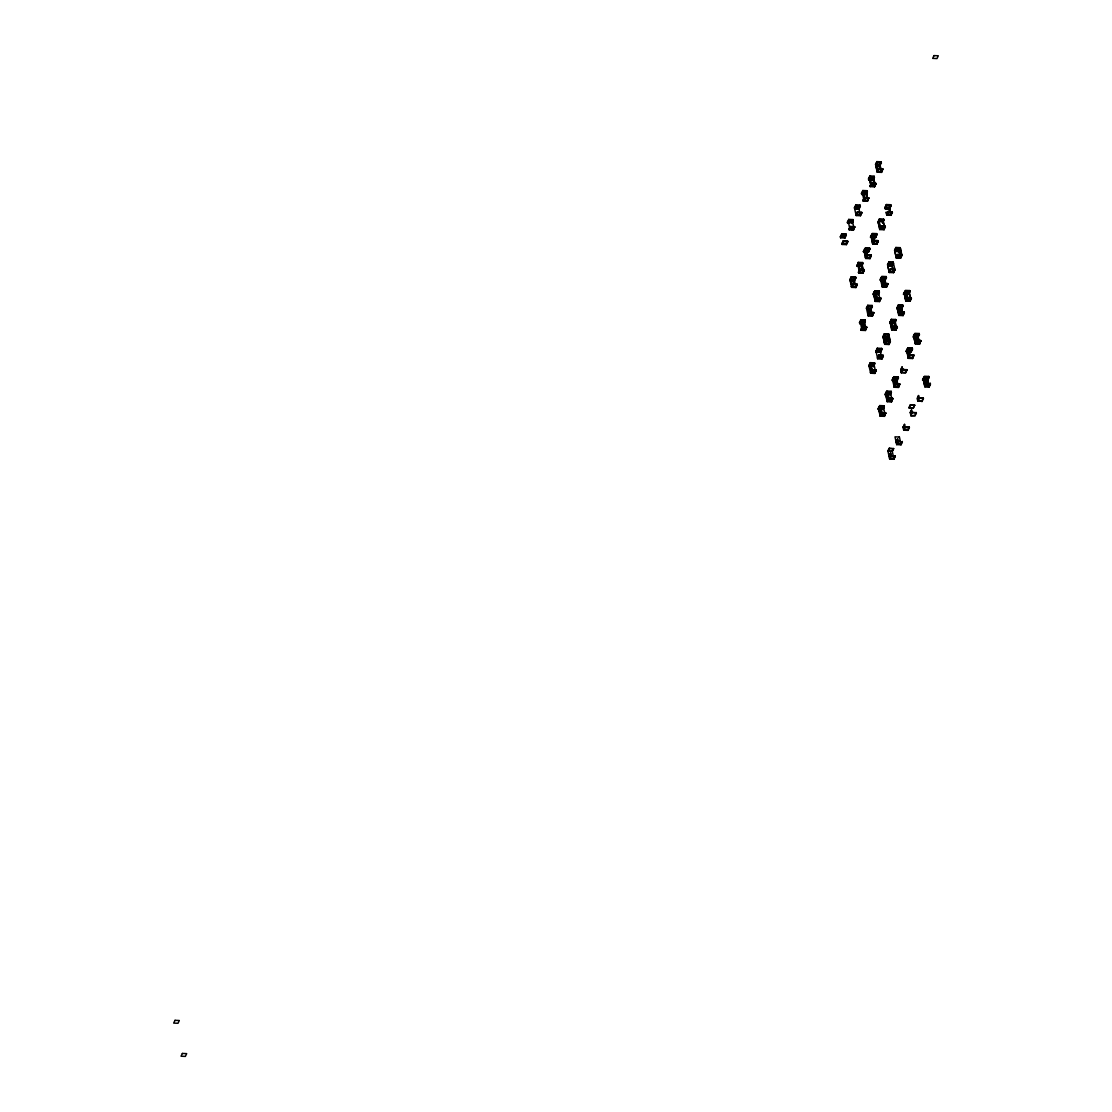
<?xml version="1.0" encoding="UTF-8"?>
<svg xmlns="http://www.w3.org/2000/svg" width="1112" height="1112" viewBox="0 0 1112 1112"><rect width="100%" height="100%" fill="white"/><g stroke="black" fill="none" stroke-linecap="round" stroke-linejoin="round"><path stroke-width="1.5" d="M840.38 236.647L841.728 233.881L846.037 234.062L846.301 235.285L841.965 234.98L840.644 237.871L840.38 236.647L844.689 236.828L846.037 234.062M847.413 222.205L848.762 219.425L853.071 219.606L853.335 220.829L848.998 220.523L847.678 223.415L847.413 222.205L852.64 222.275M861.661 212.17L860.313 214.991L856.004 214.755L857.352 211.989L861.828 212.948L860.479 215.728L856.17 215.533L854.447 207.749L855.795 204.983L860.104 205.164L860.368 206.373L856.059 206.193L855.795 204.983M861.48 193.293L862.829 190.527L867.138 190.708L867.402 191.931L863.065 191.625L861.744 194.517L861.48 193.293L866.707 193.377M868.514 178.851L869.862 176.071L874.171 176.252L873.087 180.241L868.778 180.061L868.514 178.851L872.823 179.032L874.171 176.252M882.761 168.815L881.413 171.637L877.09 171.401L878.452 168.635L882.761 168.871L881.58 172.374L877.271 172.179L875.547 164.395L876.895 161.629L881.204 161.81L880.12 165.799M854.711 208.973L856.031 206.067L860.341 206.262L859.02 209.153L854.683 208.847M875.811 165.618L876.895 161.629M870.432 179.463L873.087 179.435L874.157 184.689L875.019 184.717L873.726 178.921L869.417 178.74L870.71 184.536L871.572 184.578L870.765 184.411L869.487 178.615L873.796 178.796L875.074 184.592L874.213 184.55M863.829 193.933L864.969 199.048L863.829 193.933L866.415 194.044L867.277 197.88M853.071 219.606L851.834 222.873L847.525 222.692L848.873 219.912L853.182 220.093L851.834 222.873M860.479 215.728L858.756 207.93L860.104 205.164M867.138 190.708L866.053 194.697L861.717 194.391M881.079 170.136L879.856 164.576L881.204 161.81M865.9 193.975L867.249 191.195L862.94 191.014L861.591 193.78L866.484 193.905L867.555 199.145L866.762 193.252L862.453 193.071L863.676 198.992L865.025 198.909M872.934 179.518L874.282 176.738L869.973 176.558L868.611 179.338L873.087 179.435M841.937 243.709L843.285 240.887L847.608 241.123M854.641 226.667L850.319 226.445L848.97 229.267L853.446 230.17L854.628 226.626L853.293 229.447L848.97 229.267L853.279 229.392L853.446 230.17M863.037 200.355L864.385 197.533L868.694 197.769L867.513 201.272L863.204 201.091L863.037 200.313L867.346 200.535L868.694 197.714M870.071 185.912L871.419 183.091L875.728 183.271L875.895 184.05L874.546 186.816L870.237 186.635L870.071 185.857L874.379 186.093L875.728 183.271L871.419 183.132M840.616 237.746L844.953 238.051L846.288 235.16M851.987 223.595L853.307 220.704M866.053 194.697L867.374 191.806M879.842 166.452L877.257 166.355L878.452 171.331L877.159 171.276L875.881 165.479M842.104 244.445L841.937 243.667L846.26 243.889L847.594 241.068L847.761 241.846L846.413 244.626L842.104 244.445L843.285 240.887M849.137 229.989L850.319 226.445M856.17 215.533L857.352 211.989M863.204 201.091L864.385 197.533M870.237 186.635L871.586 183.869L875.895 184.05M877.271 172.179L878.452 168.635M880.982 171.568L880.19 165.66L875.783 165.493M869.862 249.185L868.541 252.076L863.329 251.673L864.663 248.838L866.109 248.963M857.116 284.005L855.767 286.826L851.458 286.646L852.793 283.824L857.282 284.783L855.934 287.549L851.625 287.369L849.902 279.585L851.25 276.805L855.559 276.985L855.823 278.209L851.486 277.903L850.166 280.794L854.475 280.975L855.795 278.083M857.171 266.227L861.508 266.532L862.829 263.627L858.52 263.447L857.199 266.352L858.283 262.362L862.592 262.543L862.856 263.752L858.547 263.572L858.283 262.362M864.066 251.159L865.414 248.393L869.723 248.574L868.375 251.34L864.066 251.159L865.317 247.906L869.626 248.087L869.89 249.31L865.581 249.116L867.388 254.94L865.692 258.47L870.001 258.651L871.169 255.093L866.818 254.912L865.539 257.803L869.89 258.165L871.238 255.385L866.929 255.204M871.099 236.717L872.447 233.937L876.756 234.118L875.408 236.898L871.099 236.717L872.336 233.45L876.659 233.631L876.923 234.854L872.572 234.743M879.133 221.677L878.299 222.998L879.62 220.093L883.957 220.398L883.679 219.189L879.37 219.008L878.021 221.774L879.759 229.558L884.068 229.739L885.235 226.195L880.926 226.014L879.592 228.836L883.901 229.016L885.235 226.195M885.486 209.223L888.988 209.237L885.486 209.223L885.055 207.319L886.403 204.552L890.712 204.733L890.99 205.956L889.642 208.722L885.333 208.542L886.403 204.552M878.132 222.261L879.481 219.495L883.79 219.676L882.442 222.442M864.232 251.896L865.998 248.421L867.499 255.232M864.58 251.771L865.831 249.199L867.11 254.926L865.581 257.984M871.586 237.384L872.864 234.757L874.129 240.47L872.614 243.528L876.923 243.709L878.271 240.943L873.962 240.762M864.802 251.924L866.095 248.893M871.836 237.468L873.128 234.437M851.236 281.392C855.976 294.763 846.774 278.209 853.821 281.489L854.336 284.185M855.114 283.88L854.211 279.765L855.559 276.985M862.286 269.688L861.244 265.309L862.592 262.543M868.541 252.076L869.626 248.087M874.532 240.776L873.031 233.965L871.266 237.44L875.575 237.62L876.659 233.631M883.679 219.189L882.581 223.053L883.929 220.273M890.281 211.614L889.364 207.499L890.712 204.733M861.341 265.796L862.69 263.03L858.381 262.849L857.032 265.615L861.508 265.726L862.356 269.549M853.821 281.489L851.18 281.517M858.492 272.19L859.826 269.368L864.149 269.59M873.879 240.4L872.572 243.347L876.868 243.472L878.202 240.651L873.851 240.47M892.269 211.739L890.934 214.56L886.625 214.38L887.96 211.558L892.283 211.794L891.101 215.297L886.792 215.116L886.194 212.017L886.681 214.199M875.575 237.62L876.895 234.729L871.697 234.382L870.362 237.231L875.547 237.509M851.625 287.369L852.793 283.824M858.659 272.913L860.007 270.146L864.316 270.327L864.135 269.549L862.801 272.37L858.478 272.134L858.659 272.913L862.968 273.093L864.316 270.327M873.921 240.581L878.216 240.692L877.034 244.195L872.725 244.014L874.463 240.414M879.759 229.558L880.926 226.014M886.792 215.116L887.96 211.558M859.993 270.855L858.923 265.615L859.993 270.855L859.131 270.814L857.908 264.892M867.457 255.051L866.151 257.998L864.649 251.187M874.491 240.595L873.184 243.556L871.669 236.731M862.592 272.315L863.232 270.994M870.001 258.651L871.169 255.093M874.824 290.83L873.587 294.096L874.824 290.83L879.133 291.01L878.063 295L879.383 292.108L874.185 291.761L872.823 294.527L874.282 294.666M860.757 319.728L861.035 320.951L865.344 321.132L861.008 320.826L859.687 323.717L860.757 319.728L865.067 319.922L865.344 321.132L863.996 323.912L859.659 323.606M872.322 315.294L873.657 312.472L872.475 316.03L868.166 315.85L866.443 308.052L867.791 305.286L872.1 305.466L872.378 306.676L868.041 306.384L866.721 309.275M880.621 279.64L881.969 276.86L886.278 277.055L884.93 279.821L880.621 279.64L881.858 276.374L886.167 276.568L886.445 277.778L882.094 277.666M887.543 264.698L888.891 261.932L893.2 262.112L894.924 269.896L893.575 272.676L889.266 272.496L887.543 264.698L891.852 264.878L893.2 262.112M894.576 250.256L895.924 247.476L900.233 247.656L901.957 255.454L900.609 258.22L896.3 258.04L894.576 250.256L898.885 250.436L900.233 247.656M874.06 294.763L875.352 292.136L876.617 297.849L875.102 300.907L879.411 301.088L880.76 298.322L876.451 298.127M881.135 280.238L882.386 277.68L883.651 283.407L882.136 286.451L886.445 286.632L887.793 283.866L883.484 283.685M875.019 300.546L874.352 294.777L875.617 291.817M881.357 280.391L882.65 277.375M868.375 312.917L867.791 309.859L868.375 312.917L873.837 313.25M864.566 326.15L862.05 325.913L861.341 323.119L861.981 326.038L864.566 326.15L863.718 322.688L865.067 319.922M872.044 313.667L870.752 308.232L872.1 305.466M886.111 284.769L884.818 279.334L886.167 276.568M877.896 294.277L879.244 291.497L874.936 291.316M860.98 329.569L862.314 326.747L866.637 326.97L865.456 330.472L861.133 330.292L860.966 329.513L865.289 329.75L866.623 326.928M868.013 315.113L869.348 312.291L873.671 312.528M870.376 309.97L870.96 313.014L870.376 309.97L867.721 309.984M882.094 286.27L883.401 283.324L882.233 286.938L886.542 287.118L887.89 284.352L887.723 283.574L883.359 283.393M893.422 271.94L889.113 271.759L890.448 268.937L894.771 269.173L893.575 272.676M891.991 265.963L893.27 263.322M897.481 254.481L896.147 257.303L900.456 257.498L901.79 254.676L897.481 254.481L896.3 258.04M899.01 251.507L900.303 248.866L901.582 254.662L900.303 257.303M871.03 309.456L872.35 306.565M885.096 280.558L886.417 277.652M893.45 263.21L892.116 266.102L887.807 265.921L889.155 271.578M900.498 248.88L896.189 248.699L900.484 248.754L899.149 251.646L900.498 257.317L896.189 257.136L894.91 251.34L899.219 251.52L894.812 251.34L895.924 247.476M861.133 330.292L862.314 326.747M868.166 315.85L869.348 312.291M880.69 298.03L879.356 300.852L875.061 300.726L876.367 297.766L880.69 298.03L880.857 298.808L879.509 301.574L875.2 301.394L876.937 297.794L875.63 292.136M889.266 272.496L890.448 268.937M876.979 297.974L875.672 300.935L874.157 294.11M884.012 283.532L882.706 286.479L881.191 279.668M893.27 271.759L894.548 269.118M886.542 287.118L887.723 283.574M903.458 294.18L904.793 291.33L906.252 291.469L904.932 294.416L903.458 294.18L904.876 294.166M876.145 369.851L874.81 372.673L870.487 372.437L871.836 369.67L876.159 369.907L874.963 373.41L870.654 373.229L868.931 365.431L870.279 362.665L874.588 362.846L873.504 366.835M877.521 358.036L878.869 355.214L883.178 355.395L883.345 356.174L881.997 358.954L877.688 358.773L875.964 350.975L877.312 348.209L881.621 348.39L881.885 349.613L877.577 349.432L877.312 348.209M882.997 336.533L884.346 333.753L888.655 333.934L890.378 341.731L889.03 344.498L884.721 344.317L882.997 336.533L887.306 336.714L888.655 333.934M897.245 326.497L895.897 329.319L891.588 329.138L892.936 326.316L897.245 326.553L896.063 330.055L891.754 329.875L890.031 322.077L891.379 319.311L895.688 319.491L895.952 320.701L891.615 320.395L890.295 323.3L894.604 323.481L895.924 320.59M903.097 315.599L904.278 312.041L903.097 315.599L898.788 315.419L897.064 307.621L898.413 304.855L902.722 305.035L902.986 306.259L898.677 306.078M904.195 293.665L905.543 290.885L909.852 291.066L908.504 293.846L904.195 293.665L905.446 290.399L909.755 290.579L910.019 291.803L905.71 291.622M883.262 337.742L884.582 334.851L888.919 335.157M897.328 308.844L898.649 305.953L902.958 306.134L901.637 309.025L897.301 308.719M904.362 294.388L906.127 290.913L907.628 297.724M897.592 308.719L898.885 306.078L900.164 311.874L898.677 314.932L902.986 315.113L904.334 312.333L900.025 312.152M883.679 337.867C885.499 333.1 882.428 342.552 884.818 342.982M891.949 322.688L894.604 322.675L896.536 327.943L895.313 322.021L891.004 321.841L892.227 327.762L893.144 327.679L892.283 327.637M898.399 309.428L900.998 309.539L898.399 309.428L899.538 314.543L898.677 314.501M874.588 362.846L873.351 366.098L869.042 365.917L870.39 363.151L874.699 363.332L873.351 366.098M881.51 356.73L880.273 351.17L881.621 348.39M895.688 319.491L894.34 322.258L895.674 327.915L896.592 327.818M902.596 313.375L901.373 307.815L902.722 305.035M909.755 290.579L908.504 293.846M894.451 322.744L895.799 319.978L891.49 319.797L890.128 322.563L894.604 322.675M906.975 297.349L905.668 300.296L910.019 300.657L911.367 297.891L907.058 297.71M888.891 335.032L887.571 337.923L883.234 337.631M905.71 300.476L907.225 297.432L905.96 291.705L904.681 294.332L905.96 300.059M908.671 294.569L909.991 291.678M870.654 373.229L872.003 370.449L870.279 362.665M877.688 358.773L878.869 355.214M884.721 344.317L886.069 341.551L884.346 333.753M891.754 329.875L893.103 327.095L897.412 327.275M898.788 315.419L900.136 312.639L898.413 304.855M906.252 291.719L906.947 297.418L911.312 297.641L910.13 301.143L905.821 300.963L907.559 297.363M907.601 297.543L906.28 300.504L904.779 293.693M902.068 314.779L902.986 314.696M888.655 343.719L890.003 340.939L888.724 335.143L887.376 337.923L888.335 342.26M883.178 355.395L881.83 358.217L877.521 357.995M890.212 340.953L888.863 343.775L884.554 343.538L885.903 340.772L890.212 340.995M910.13 301.143L911.312 297.599M889.016 398.457L887.515 391.646L886.361 395.08L887.612 392.119L886.181 392.063L884.832 394.829L886.278 394.968M893.353 380.693L894.646 377.677L893.214 377.607L891.88 380.457L897.148 380.721M907.489 351.656L905.932 351.475L907.281 348.709L908.726 348.848M879.801 405.588L878.549 408.841L879.801 405.588L884.109 405.769L883.025 409.758M886.82 391.132L885.583 394.399L886.82 391.132L891.143 391.313L891.407 392.536L887.056 392.425M892.616 379.943L893.965 377.177L898.274 377.357L896.925 380.123L892.616 379.943L893.853 376.69L898.176 376.871L898.44 378.08L893.214 377.607M906.683 351.044L908.031 348.264L912.34 348.445L910.992 351.225L906.683 351.044L907.92 347.778L912.229 347.959L912.507 349.182L908.74 349.099M913.716 336.589L915.065 333.822L919.374 334.003L918.025 336.769L913.605 336.102L914.954 333.336L919.263 333.517L918.192 337.506L919.541 343.163L915.148 343.038L913.925 336.602L915.412 334.309M880.148 406.088L878.772 408.855L880.315 415.249M894.215 377.177L892.964 380.429M908.254 348.278L906.905 351.044L908.754 357.383M906.85 351.767L908.601 348.292L910.116 355.103M879.036 409.522L880.315 406.881L881.58 412.608L880.065 415.666L884.374 415.846L885.722 413.066L881.413 412.886M886.069 395.066L887.348 392.439L888.613 398.152L887.098 401.21L891.407 401.39L892.755 398.624L888.446 398.443M893.131 380.54L894.382 377.983L895.66 383.709L894.131 386.754L898.44 386.934L899.789 384.168L895.438 383.807M880.579 406.575L878.716 409.577L880.482 406.102L881.983 412.913M907.42 351.795L908.712 348.765M914.453 337.339L915.746 334.323M887.89 395.914L886.653 398.471L887.974 395.816M894.687 386.281L893.673 384.029L895.535 381.416L894.201 384.043M900.887 369.948L901.943 366.974L902.749 369.545M900.762 369.935L902.193 366.988M908.268 355.145L909.602 352.49L908.323 355.145M884.109 405.769L882.761 408.535L878.438 408.354M891.143 391.313L889.795 394.093L885.472 393.912M892.741 380.499L894.243 387.24L898.552 387.435L896.814 379.637L898.176 376.871M908.643 351.726L911.159 351.948L912.229 347.959M913.842 337.144L915.329 343.886L919.652 344.081L917.914 336.283L919.263 333.517M882.858 409.021L884.207 406.255L879.898 406.075M889.892 394.579L891.24 391.799L886.931 391.619M881.329 412.524L880.023 415.485L884.318 415.596L885.652 412.774L881.302 412.594M887.056 401.029L888.363 398.082L892.7 398.374L891.518 401.877L887.209 401.696L885.708 394.941M902.471 369.351C901.193 376.481 900.206 365.181 901.276 372.798L905.585 372.979L906.933 370.199L902.471 369.351L906.933 370.199M916.496 340.272L915.19 343.219L919.485 343.344L920.819 340.522L916.469 340.341L915.19 334.615L919.541 334.726L914.314 334.253L912.98 337.103L918.248 337.367L913.883 337.325L915.635 333.836L917.15 340.661M890.059 395.302L891.379 392.411M898.413 377.955L897.092 380.86L892.783 380.679L894.548 377.19L896.05 384.015M902.722 369.365L901.165 372.312L905.474 372.492L906.794 369.601M908.198 357.855L909.727 354.811L908.448 349.085L907.197 351.642L908.476 357.369M911.159 351.948L912.479 349.057M881.371 412.705L885.666 412.83L884.485 416.333L880.176 416.152L881.913 412.552M887.209 401.696L888.947 398.096M894.243 387.24L895.98 383.654M901.276 372.798L902.736 369.42M909.546 355.089L913.856 355.27L912.507 358.036L908.156 357.675L909.463 354.728L913.8 355.02L912.618 358.523L908.309 358.342L910.033 354.742M915.329 343.886L917.066 340.3M881.941 412.733L880.634 415.679L879.133 408.868M888.974 398.277L887.668 401.237L886.167 394.412M896.008 383.835L894.701 386.781L893.186 379.97M910.075 354.923L908.768 357.883L907.253 351.058M917.108 340.48L915.801 343.427L914.286 336.616M892.686 398.332L891.351 401.154L887.015 400.848L887.167 398.499M913.786 354.978L912.452 357.8L908.115 357.494M898.552 387.435L899.719 383.876L898.385 386.698L894.09 386.573L895.396 383.626L899.733 383.932M919.652 344.081L920.819 340.522L916.538 340.453M890.934 455.823L895.243 456.003L893.992 459.256L889.683 459.075L887.904 451.041L889.252 448.275L893.617 448.692L892.269 451.472L887.96 451.291L889.252 448.275M909.004 407.687L910.353 404.921L914.662 405.102L913.369 408.118L909.004 407.687L913.313 407.868L914.662 405.102M909.06 407.937L910.353 404.921M923.238 379.512L924.586 376.746L928.895 376.926L927.547 379.692L923.238 379.512L924.475 376.259L928.784 376.44L929.048 377.649L924.711 377.538L925.976 383.265L930.355 383.501M923.975 380.276L925.267 377.246M889.141 456.031L890.615 453.265L891.171 455.823L889.683 459.075M896.856 444.147L896.244 441.436L897.676 439.004M905.237 426.925L904.431 424.353L903.125 427.314L909.407 427.578L904.959 426.73L903.611 429.51L907.948 429.607M910.241 412.677L911.465 409.911L912.271 412.469M917.956 400.793C915.482 398.221 920.931 392.216 917.428 398.416M889.266 456.031L890.615 453.265M896.3 441.589L897.634 438.823L898.204 441.381M903.236 427.314L904.668 424.367M910.923 415.249L910.2 412.496L911.701 409.911M893.562 448.456L892.213 451.222L893.992 459.256M899.302 437.016L894.993 436.835L896.717 444.619L901.026 444.8L902.374 442.034L897.926 441.186L896.911 443.785M928.673 384.78L927.436 379.206L928.784 376.44M910.784 415.721L914.995 415.415L916.316 412.524L915.093 415.902L910.784 415.721L911.993 412.274L911.02 415.054M917.664 400.598L919.026 397.832L923.363 398.124L922.126 401.446L917.664 400.598L922.126 401.446M924.697 386.156L926.588 383.223L924.85 386.823L929.159 387.004L930.341 383.445L929.159 387.004M898.162 441.2L896.619 444.133L900.928 444.313L902.249 441.422M910.672 415.235L912.229 412.288M919.304 398.026L917.706 400.779L922.015 400.959L923.349 398.068M927.7 380.429L929.02 377.538L923.822 377.19L922.487 380.026L923.933 380.095M896.717 444.619L898.176 441.255M909.407 427.578L908.059 430.358L903.75 430.177L905.21 426.799L903.653 429.691L907.962 429.871L909.282 426.966M917.817 401.265L919.276 397.901M926.63 383.404L925.323 386.35L923.808 379.539M895.216 455.878L893.895 458.769L889.586 458.589L890.893 455.628L889.628 458.227L893.978 458.589M877.132 162.713L881.468 163.019M875.547 164.395L879.856 164.576M878.619 169.413L882.928 169.594M864.552 198.311L868.861 198.492M886.653 205.65L890.99 205.956M885.055 207.319L889.364 207.499M885.305 208.417L889.697 208.597L890.351 211.488M854.447 207.749L858.756 207.93M854.78 208.834L859.089 209.014M888.14 212.336L892.449 212.517M857.519 212.767L861.828 212.948M886.611 214.338L890.99 214.38M856.059 214.63L860.368 214.811M881.107 226.792L885.416 226.973M884.596 227.515L880.217 227.46L878.939 221.663L883.317 221.719L884.276 226.07M850.485 227.223L854.794 227.404M849.665 227.765L853.988 227.946M870.988 236.23L875.297 236.411M878.383 241.429L874.074 241.248L872.572 234.493M873.24 241.707L872.253 235.994M843.452 241.665L847.761 241.846M872.531 243.167L871.877 237.398M863.954 250.673L868.277 250.853M863.315 251.604L864.747 251.66M897.648 255.26L901.957 255.454M871.349 255.871L867.04 255.69L865.539 248.935M866.22 256.121L865.247 250.409M865.567 257.484L864.872 251.785M865.497 257.623L869.834 257.914M893.478 263.322L889.141 263.03L887.807 265.921L892.185 265.976L893.144 270.313M857.838 265.017L862.217 265.073L863.12 269.549M856.921 265.129L861.244 265.309M890.615 269.716L894.924 269.896M889.1 271.717L893.464 271.759M859.187 270.689L860.049 270.73M863.496 270.869L862.578 270.967L863.44 270.994M882.664 277.444L881.204 277.305L879.884 280.154L881.316 280.21M880.509 279.154L884.818 279.334M885.152 280.419L880.773 280.363L882.539 276.888L884.054 283.713M849.902 279.585L854.211 279.765M850.138 280.669L854.544 280.849M887.89 284.352L883.581 284.172L882.094 277.416M852.973 284.602L857.282 284.783M882.122 285.951L886.431 286.215M882.052 286.09L886.389 286.396M851.444 286.59L855.823 286.646M904.098 293.179L909.31 293.248L910.603 299.045M875.061 292.122L879.411 292.234L879.133 291.01M874.393 293.498L878.702 293.679M873.476 293.61L877.785 293.79M874.352 294.777L875.505 291.344L877.02 298.155M911.479 298.377L907.17 298.197L905.668 291.441M876.409 297.946L880.704 298.072M880.857 298.808L876.548 298.614L875.061 291.872M909.963 300.421L905.627 300.115L904.417 293.665L905.905 291.372M875.728 299.086L880.051 299.35M879.981 299.475L875.658 299.225L874.449 293.359L878.758 293.554L879.661 298.03M897.064 307.621L901.373 307.815M866.443 308.052L870.752 308.232M866.693 309.15L871.085 309.331M904.278 312.097L899.969 311.86L898.621 314.682L902.93 314.863M900.136 312.639L904.445 312.82M868.444 312.778L871.03 312.889M867.999 315.071L872.378 315.113M890.031 322.077L895.243 322.16M890.267 323.175L894.576 323.356M860.327 322.397L864.691 322.452L865.914 328.374L861.605 328.193L860.382 322.271M859.409 322.508L863.718 322.688M862.495 327.526L866.804 327.706M891.574 329.082L895.897 329.277L896.063 330.055M861.675 328.068L865.984 328.248M915.106 335.991L916.441 341.579M913.605 336.102L917.914 336.283M916.58 340.633L920.889 340.814L919.541 343.58L915.232 343.399L916.747 340.355L915.482 334.629L914.231 337.186L915.51 342.913M921 341.301L916.691 341.12L915.19 334.364M885.958 341.064L890.267 341.245L888.919 344.011L884.61 343.83L886.097 340.772L884.818 334.976L883.47 337.756L884.749 343.552M885.625 341.328L884.499 336.213M886.069 341.551L890.378 341.731M906.572 350.558L910.881 350.739M905.932 351.475L907.364 351.545M875.964 350.975L880.273 351.17M876.2 352.073L880.607 352.254M913.967 355.757L909.658 355.576L908.156 348.82M908.768 356.146L908.143 350.308L908.824 356.146M878.869 355.27L883.192 355.451M879.036 355.993L883.345 356.174M877.577 357.869L881.885 358.05M874.852 364.055L870.515 363.749L869.195 366.654L870.752 363.888L872.03 369.684L870.543 372.728L874.852 372.923L876.2 370.143L871.891 369.962M868.931 365.431L874.157 365.514M902.513 369.531L906.822 369.712M872.003 370.449L876.312 370.63M871.127 371.116L875.505 371.172M923.127 379.025L927.436 379.206M894.09 377.969L895.938 383.723M892.505 379.456L896.814 379.637M926.087 383.557L930.396 383.737L929.048 386.517L924.739 386.337L926.268 383.279L924.989 377.552L923.752 380.123L925.017 385.836M930.508 384.224L926.199 384.043L924.697 377.288M925.323 384.613L924.114 378.761M899.9 384.655L895.591 384.474L894.09 377.719M929.048 386.086L924.725 385.836L929.006 386.267M894.701 385.044L893.506 379.178L894.771 385.044M894.048 386.392L898.44 386.517M886.389 393.815L890.768 393.856L891.657 398.332M919.054 398.013L923.377 398.193M923.474 398.68L919.026 397.832M892.866 399.111L888.557 398.93L887.056 392.175M886.459 393.662L887.654 399.528L887.028 393.69M887.654 399.528L892.046 399.653M910.408 405.157L914.717 405.338M880.037 406.867L884.374 406.992L879.147 406.519L877.813 409.355L879.244 409.424M879.425 408.118L883.734 408.312L884.957 414.234L880.621 413.984L879.495 408.09M879.356 408.257L883.665 408.438M912.035 412.455L916.344 412.649M916.441 413.136L911.993 412.274M885.833 413.553L881.524 413.372L880.023 406.617M880.69 413.845L885.013 414.095M909.31 427.091L903.403 426.98L903.889 429.691M907.503 427.342L903.083 427.133L903.75 430.177M896.133 441.394L896.731 443.632M902.374 442.034L897.926 441.186M896.703 443.952L901.012 444.133M889.308 448.511L893.617 448.692M887.904 451.041L892.366 451.277M895.355 456.49L891.032 456.309L890.364 453.265M928.728 384.641L927.769 380.304L923.391 380.248L925.156 376.773L926.671 383.584M881.413 171.595L881.58 172.374M890.92 214.519L891.101 215.297M898.885 250.436L900.609 258.22M879.912 166.327L880.76 170.164M888.988 209.237L889.572 212.295M924.934 377.232L923.447 379.526L924.795 385.836M905.641 292.956L906.864 298.892M916.385 341.718L914.606 335.824L915.871 341.551M905.349 292.942L906.627 298.669M914.884 335.838L916.093 341.704M924.406 378.761L925.615 384.627M906.558 298.808L905.071 292.942L909.38 293.123L910.658 298.919L906.266 298.794L905.001 293.081M904.32 294.207L905.821 300.963M923.349 380.068L924.85 386.823M883.248 221.858L884.207 226.195M902.666 313.236L901.707 308.9L897.398 308.719L898.871 314.515M872.823 179.032L873.087 180.241L868.75 179.949L869.862 176.071M874.379 186.038L874.546 186.816M883.887 228.961L884.068 229.739M891.852 264.878L892.95 270.313M912.438 357.744L912.618 358.523M900.998 309.539L901.776 313.501M919.165 397.832L918.498 395.455M870.501 179.338L871.572 184.578M879.37 219.008L879.648 220.218M888.891 261.932L889.155 263.141M907.851 350.294L909.129 356.021M879.008 221.538L880.426 227.474M907.573 350.28L909.06 356.16M878.494 222.998L879.787 228.794M906.808 351.587L908.309 358.342M867.346 200.494L867.513 201.272M876.854 243.417L877.034 244.195M872.795 234.423L871.322 236.717L872.851 243.111M882.316 277.361L880.968 280.127M862.829 190.527L863.093 191.737M891.379 319.311L891.643 320.52M892.019 322.563L893.089 327.804M881.788 278.89L883.067 284.616M872.183 236.133L873.462 241.86M881.51 278.876L882.997 284.755M892.422 327.776L891.143 321.98L890.503 323.3L891.782 329.096M881.427 280.252L882.706 286.062M900.706 369.782L901.401 372.312M871.224 237.259L872.725 244.014M880.746 280.182L882.233 286.938M879.342 300.796L879.509 301.574M887.306 336.714L888.544 342.274M888.863 343.719L889.03 344.498M865.761 248.88L864.413 251.646M875.283 291.803L873.796 294.096L875.339 300.49M876.312 299.184L875.033 293.387L876.256 299.323M893.784 379.192L895.285 385.072M865.178 250.561L866.443 256.274M874.727 293.373L875.95 299.239M893.728 379.331L894.993 385.058M893.422 380.554L894.701 386.364M864.191 251.715L865.692 258.47M873.712 294.638L875.2 301.394M862.912 269.549L861.953 265.198L861.953 269.41M862.787 272.315L862.968 273.093M872.308 315.252L872.475 316.03M881.83 358.175L881.997 358.954M891.337 401.098L891.518 401.877M899.399 436.835L901.026 444.8M887.279 392.105L885.805 394.399L887.334 400.793M848.762 219.425L849.026 220.649M867.791 305.286L868.069 306.495M886.959 393.829L888.252 399.625M886.737 393.676L887.946 399.542M875.436 371.311L874.213 365.375L869.904 365.195L871.322 371.13M844.689 236.828L844.953 238.051M846.246 243.848L846.413 244.626M855.753 286.771L855.934 287.549M865.275 329.694L865.456 330.472M874.796 372.631L874.963 373.41M884.304 415.554L884.485 416.333M841.728 233.881L841.992 235.105M851.25 276.805L851.514 278.028M879.995 408.146L881.218 414.067M870.112 365.209L871.391 371.005M879.703 408.132L880.912 413.998M889.35 455.864L889.822 458.603M878.675 409.397L880.176 416.152M175.029 1020.329L173.68 1023.096L177.989 1023.276L179.338 1020.51L175.029 1020.329M182.382 1053.439L181.034 1056.219L185.343 1056.4L186.691 1053.634L182.382 1053.439M841.84 234.368L840.491 237.134L844.8 237.329L846.149 234.549L841.84 234.368M855.906 205.47L854.558 208.236L858.867 208.417L860.215 205.65L855.906 205.47M876.993 162.116L875.644 164.882L879.953 165.062L881.316 162.296L876.993 162.116M843.341 241.179L841.992 243.959L846.301 244.14L847.664 241.36L843.341 241.179M850.374 226.737L849.026 229.503L853.335 229.684L854.683 226.917L850.374 226.737M857.408 212.281L856.059 215.047L860.368 215.241L861.717 212.461L857.408 212.281M864.441 197.825L863.093 200.605L867.402 200.785L868.75 198.005L864.441 197.825M871.474 183.383L870.126 186.149L874.435 186.329L875.783 183.563L871.474 183.383M878.508 168.927L877.159 171.693L881.468 171.887L882.817 169.107L878.508 168.927M934.01 55.6L932.662 58.366L936.971 58.561L938.319 55.781L934.01 55.6M851.347 277.291L849.999 280.071L854.308 280.252L855.656 277.472L851.347 277.291M886.514 205.039L885.166 207.805L889.475 207.986L890.823 205.22L886.514 205.039M852.862 284.116L851.514 286.882L855.823 287.063L857.171 284.297L852.862 284.116M859.896 269.66L858.547 272.426L862.856 272.607L864.205 269.841L859.896 269.66M880.996 226.306L879.648 229.072L883.957 229.253L885.305 226.487L880.996 226.306M888.029 211.85L886.681 214.63L890.99 214.811L892.338 212.031L888.029 211.85M860.869 320.214L859.52 322.994L863.927 323.231L865.178 320.409L860.869 320.214M867.902 305.772L866.554 308.538L870.863 308.719L872.211 305.953L867.902 305.772M889.002 262.418L887.654 265.184L891.963 265.365L893.311 262.599L889.002 262.418M896.036 247.962L894.687 250.742L898.996 250.923L900.345 248.143L896.036 247.962M862.384 327.039L861.035 329.805L865.344 329.986L866.693 327.22L862.384 327.039M869.417 312.583L868.069 315.363L872.378 315.544L873.726 312.764L869.417 312.583M890.517 269.229L889.155 272.009L893.478 272.19L894.826 269.41L890.517 269.229M897.537 254.773L896.189 257.553L900.498 257.734L901.86 254.968L897.537 254.773M877.424 348.695L876.075 351.461L880.384 351.656L881.733 348.876L877.424 348.695M884.457 334.239L883.095 337.019L887.418 337.2L888.766 334.42L884.457 334.239M898.51 305.341L897.162 308.107L901.471 308.302L902.833 305.522L898.51 305.341M877.549 349.307L876.228 352.198L880.537 352.379L881.858 349.488L877.549 349.307M878.925 355.506L877.577 358.286L881.885 358.467L883.234 355.687L878.925 355.506M892.992 326.608L891.643 329.374L895.952 329.569L897.301 326.789L892.992 326.608M874.407 177.35L870.098 177.169L874.435 177.475M852.696 222.15L848.386 221.969L849.61 227.89L853.919 228.071L852.696 222.15M882.08 278.904L883.275 284.769L882.08 278.904"/></g></svg>
